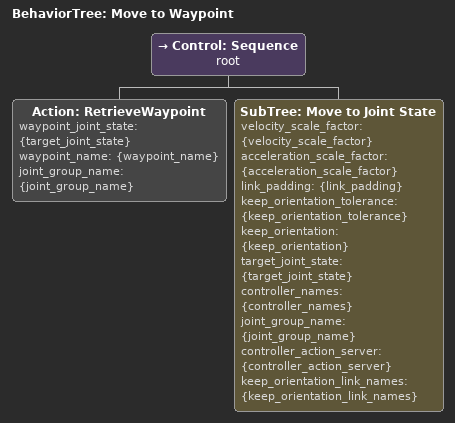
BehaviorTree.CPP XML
<?xml version='1.0' encoding='utf-8'?>
<root BTCPP_format="4" main_tree_to_execute="Move to Waypoint">
  <BehaviorTree ID="Move to Waypoint" _description="Plan and execute motion to a MoveIt Pro-created named Waypoint, which is saved in joint space to the file system." acceleration_scale_factor="1.0" controller_action_server="/joint_trajectory_controller/follow_joint_trajectory" controller_names="/joint_trajectory_controller" joint_group_name="manipulator" keep_orientation="false" keep_orientation_tolerance="0.05" link_padding="0.01" velocity_scale_factor="1.0" keep_orientation_link_names="grasp_link">
    <Control ID="Sequence" name="root">
      <Action ID="RetrieveWaypoint" waypoint_joint_state="{target_joint_state}" waypoint_name="{waypoint_name}" joint_group_name="{joint_group_name}"/>
      <SubTree ID="Move to Joint State" velocity_scale_factor="{velocity_scale_factor}" acceleration_scale_factor="{acceleration_scale_factor}" link_padding="{link_padding}" keep_orientation_tolerance="{keep_orientation_tolerance}" keep_orientation="{keep_orientation}" target_joint_state="{target_joint_state}" controller_names="{controller_names}" joint_group_name="{joint_group_name}" controller_action_server="{controller_action_server}" keep_orientation_link_names="{keep_orientation_link_names}"/>
    </Control>
  </BehaviorTree>
</root>
